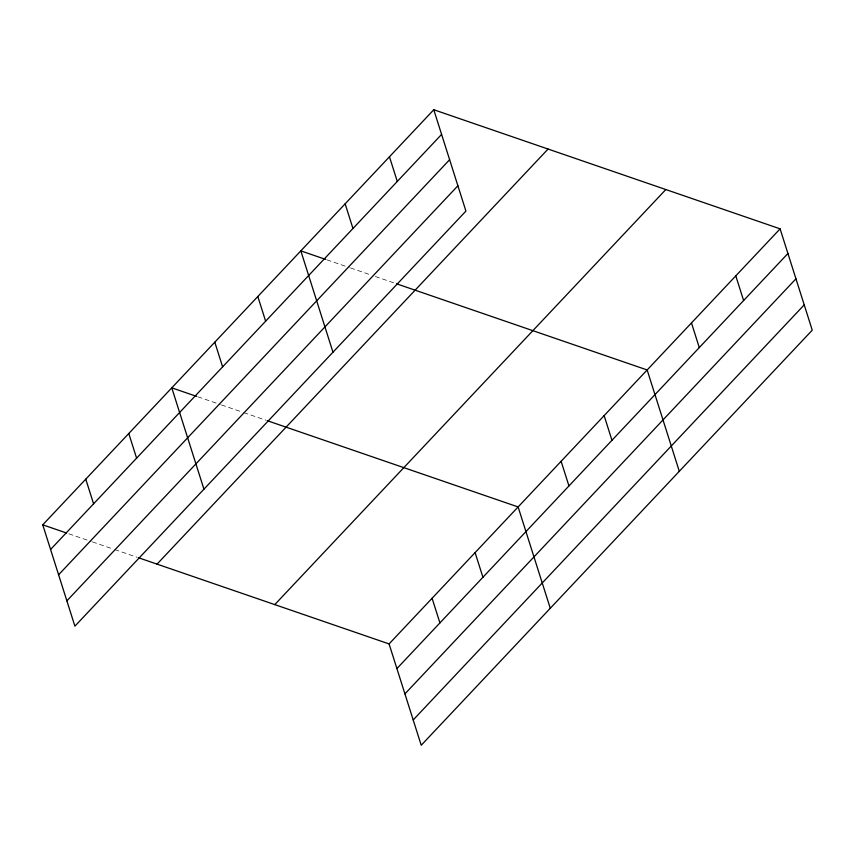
<?xml version="1.0" encoding="UTF-8"?>
<svg xmlns="http://www.w3.org/2000/svg" width="855" height="855" viewBox="0 0 855 855"><rect width="100%" height="100%" fill="white"/><g stroke="black" fill="none" stroke-linecap="round" stroke-linejoin="round"><path stroke-width="0.64" stroke-dasharray="4.28 3.21" d="M326.909 259.845L349.278 267.53M350.518 267.957L370.397 274.797M375.366 276.507L395.234 283.336M197.879 396.816L220.237 404.511M221.477 404.939L242.596 412.196M243.835 412.623L266.204 420.318M68.838 533.798L91.196 541.482M92.436 541.91L113.555 549.177M114.805 549.605L137.163 557.289"/><path stroke-width="1.28" d="M433.774 109.739L465.922 211.078L74.898 626.159L42.75 524.82L433.774 109.739L780.102 228.841L812.25 330.18L421.226 745.261L389.078 643.922L138.403 557.717M50.573 549.476L441.597 134.406M58.6 574.784L449.623 159.703M66.872 600.851L457.895 185.781M157.042 564.129L548.066 149.048M274.786 604.613L665.821 189.543M389.078 643.922L780.102 228.841M396.902 668.578L787.925 253.497M404.928 693.886L795.952 278.805M413.2 719.953L804.224 304.872M325.67 259.418L300.832 250.868L332.969 352.207M396.485 283.764L647.16 369.969L679.298 471.308M196.629 396.389L171.791 387.849L203.939 489.178M267.444 420.746L518.119 506.94L550.267 608.279M42.75 524.82L66.348 532.943M735.792 275.887L743.615 300.543M691.471 322.923L699.294 347.59M604.143 415.626L611.966 440.282M561.126 461.283L568.949 485.939M389.463 156.786L397.286 181.442M475.102 552.608L482.925 577.264M345.142 203.832L352.965 228.488M432.096 598.265L439.919 622.921M257.815 296.525L265.638 321.191M214.797 342.192L222.621 366.848M128.774 433.506L136.597 458.162M85.767 479.163L93.58 503.819"/></g></svg>
